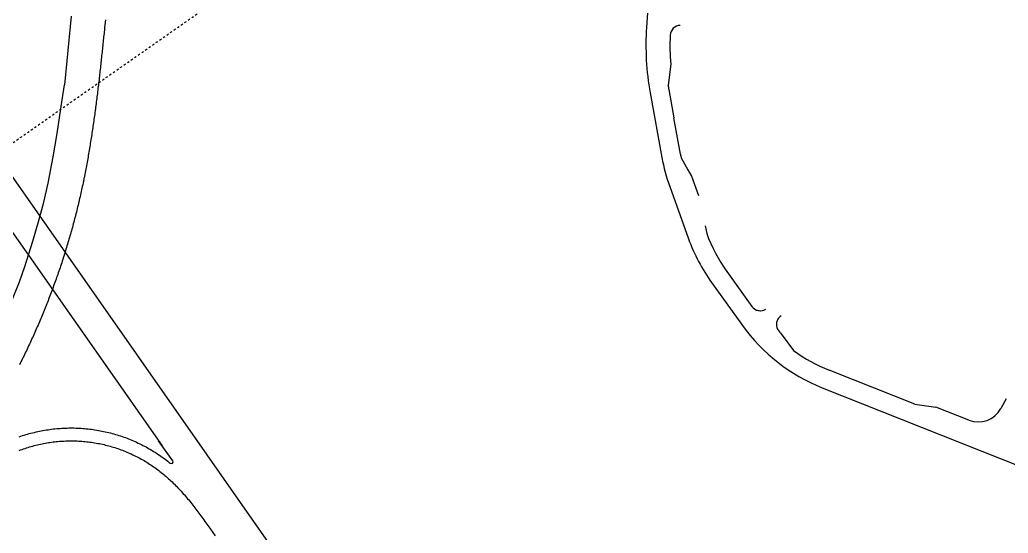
# Model space of a CAD drawing. Header units: millimetres. Extents: x 152904052 to 153933663, y 538271515 to 539240469.
# Drawn here: x 153563847 to 153569604, y 539071962 to 539074954 of the extents above; entities that cross this region are included whole.
import ezdxf

# ---------------------------------------------------------------- set-up
doc = ezdxf.new("R2010")
doc.units = ezdxf.units.MM
doc.linetypes.add('HIDDEN', pattern=[5.08, 2.54, -2.54])
doc.layers.add('BORD', color=7, linetype='Continuous')

msp = doc.modelspace()

# ---------------------------------------------------------------- linework, layer by layer
at = {"layer": 'BORD', "color": 8, "linetype": 'HIDDEN', "ltscale": 5}
msp.add_line((153522215.5, 539045114.7), (153645088.3, 539131151.2), dxfattribs=at)
at = {"layer": 'BORD', "color": 137}
for p, q in [((153569471.3, 539065945.3), (153563054.4, 539075109.5)), ((153567694.8, 539074171.1), (153567656.5, 539074382.6)), ((153569060.3, 539072713.4), (153569182.9, 539072697))]:
    msp.add_line(p, q, dxfattribs=at)
at = {"layer": 'BORD', "color": 137, "ltscale": 10}
msp.add_line((153564146.5, 539074974.4), (153564107.3, 539074575.3), dxfattribs=at)
at = {"layer": 'BORD', "color": 137, "ltscale": 10, "flags": 128}
for points in [[(153567542.4, 539075567.7), (153567497.2, 539074909.4)], [(153564345.5, 539074953.7), (153564340.7, 539074908.2), (153564340.3, 539074904), (153564339.3, 539074894), (153564338.2, 539074884.1), (153564337.2, 539074874.1), (153564336.1, 539074864.2), (153564335.1, 539074854.2), (153564334.1, 539074844.2), (153564333, 539074834.3), (153564332, 539074824.3), (153564330.9, 539074814.3), (153564329.9, 539074804.4), (153564328.8, 539074794.4), (153564327.8, 539074784.4), (153564326.7, 539074774.5), (153564325.7, 539074764.5), (153564324.6, 539074754.5), (153564323.5, 539074744.5), (153564322.4, 539074734.5), (153564321.4, 539074724.5), (153564320.3, 539074714.6), (153564319.2, 539074704.6), (153564318.1, 539074694.6), (153564317, 539074684.6), (153564315.9, 539074674.6), (153564314.8, 539074664.6), (153564313.7, 539074654.6), (153564312.5, 539074644.6), (153564311.4, 539074634.6), (153564310.3, 539074624.6), (153564309.1, 539074614.6), (153564308, 539074604.6), (153564306.8, 539074594.5), (153564305.6, 539074584.5), (153564304.4, 539074574.5), (153564303.3, 539074564.5), (153564302.1, 539074554.5), (153564300.8, 539074544.5), (153564299.6, 539074534.5), (153564298.4, 539074524.4), (153564297.2, 539074514.4), (153564295.9, 539074504.4), (153564294.7, 539074494.4), (153564293.4, 539074484.3), (153564292.1, 539074474.3), (153564290.8, 539074464.3), (153564289.5, 539074454.3), (153564288.2, 539074444.2), (153564286.9, 539074434.2), (153564285.6, 539074424.2), (153564284.2, 539074414.1), (153564282.9, 539074404.1), (153564281.5, 539074394.1), (153564280.1, 539074384), (153564278.8, 539074374.5), (153564278.7, 539074374), (153564277.3, 539074364), (153564275.9, 539074353.9), (153564274.4, 539074343.9), (153564273, 539074333.9), (153564271.5, 539074323.8), (153564270, 539074313.8), (153564268.5, 539074303.7), (153564267, 539074293.7), (153564265.4, 539074283.7), (153564263.9, 539074273.6), (153564262.3, 539074263.6), (153564260.7, 539074253.6), (153564259.1, 539074243.5), (153564257.5, 539074233.5), (153564255.9, 539074223.4), (153564254.2, 539074213.4), (153564252.6, 539074203.4), (153564250.9, 539074193.3), (153564250, 539074188.3), (153564249.2, 539074183.3), (153564247.5, 539074173.3), (153564245.7, 539074163.2), (153564244, 539074153.2), (153564242.2, 539074143.2), (153564240.4, 539074133.1), (153564238.5, 539074123.1), (153564236.7, 539074113.1), (153564234.8, 539074103), (153564233, 539074093), (153564231.1, 539074083), (153564229.1, 539074073), (153564227.2, 539074062.9), (153564225.2, 539074052.9), (153564223.2, 539074042.9), (153564221.2, 539074032.9), (153564220.4, 539074028.9), (153564219.2, 539074022.9), (153564217.1, 539074012.8), (153564215.1, 539074002.8), (153564213, 539073992.8), (153564210.8, 539073982.8), (153564208.7, 539073972.8), (153564206.5, 539073962.8), (153564204.7, 539073954.7), (153564204.3, 539073952.8), (153564202.1, 539073942.8), (153564199.8, 539073932.8), (153564197.6, 539073922.8), (153564195.3, 539073912.9), (153564193, 539073902.9), (153564191.8, 539073897.9), (153564190.6, 539073892.9), (153564188.3, 539073883), (153564185.9, 539073873), (153564183.5, 539073863.1), (153564181, 539073853.1), (153564178.6, 539073843.2), (153564176.1, 539073833.2), (153564173.6, 539073823.3), (153564171, 539073813.4), (153564168.5, 539073803.5), (153564165.9, 539073793.6), (153564163.3, 539073783.7), (153564160.7, 539073773.8), (153564158, 539073763.9), (153564155.4, 539073754), (153564152.7, 539073744.1), (153564150, 539073734.3), (153564147.2, 539073724.4), (153564144.5, 539073714.5), (153564141.7, 539073704.7), (153564138.9, 539073694.8), (153564136, 539073685), (153564133.2, 539073675.2), (153564130.3, 539073665.3), (153564127.4, 539073655.5), (153564124.4, 539073645.7), (153564121.5, 539073635.9), (153564118.5, 539073626.1), (153564115.5, 539073616.3), (153564112.5, 539073606.6), (153564109.5, 539073596.8), (153564106.4, 539073587), (153564103.3, 539073577.2), (153564100.2, 539073567.5), (153564097, 539073557.7), (153564093.9, 539073548), (153564090.7, 539073538.3), (153564087.5, 539073528.6), (153564084.3, 539073518.8), (153564081, 539073509.1), (153564077.7, 539073499.4), (153564074.4, 539073489.7), (153564071.1, 539073480.1), (153564067.8, 539073470.4), (153564064.4, 539073460.7), (153564061, 539073451.1), (153564057.6, 539073441.4), (153564054.1, 539073431.8), (153564050.7, 539073422.1), (153564047.2, 539073412.5), (153564043.7, 539073402.9), (153564040.2, 539073393.3), (153564036.8, 539073384.2), (153564036.6, 539073383.7), (153564033, 539073374.1), (153564029.4, 539073364.5), (153564025.8, 539073354.9), (153564022.2, 539073345.3), (153564018.5, 539073335.8), (153564014.8, 539073326.2), (153564011.1, 539073316.7), (153564007.4, 539073307.2), (153564003.6, 539073297.6), (153563999.8, 539073288.1), (153563996, 539073278.6), (153563992.2, 539073269.1), (153563988.3, 539073259.6), (153563984.5, 539073250.2), (153563980.6, 539073240.7), (153563976.7, 539073231.2), (153563972.7, 539073221.8), (153563968.8, 539073212.3), (153563964.8, 539073202.9), (153563960.8, 539073193.5), (153563956.7, 539073184.1), (153563952.7, 539073174.7), (153563948.6, 539073165.3), (153563944.5, 539073155.9), (153563940.4, 539073146.5), (153563936.3, 539073137.2), (153563932.1, 539073127.8), (153563927.9, 539073118.5), (153563923.7, 539073109.1), (153563919.5, 539073099.8), (153563915.2, 539073090.5), (153563911, 539073081.2), (153563906.7, 539073071.9), (153563902.3, 539073062.6), (153563898, 539073053.3), (153563893.6, 539073044.1), (153563889.3, 539073034.8), (153563884.9, 539073025.6), (153563880.4, 539073016.4), (153563876, 539073007.1), (153563871.5, 539072997.9), (153563867, 539072988.7), (153563862.5, 539072979.5), (153563858, 539072970.4), (153563853.4, 539072961.2), (153563848.8, 539072952), (153563844.2, 539072942.9)], [(153567637.8, 539074694.6), (153567622.2, 539074573.1)], [(153563549, 539072809), (153563603.8, 539072901.7), (153563632, 539072954.7), (153563723.6, 539073140.3), (153563763.1, 539073227.4), (153563811.9, 539073345.3), (153563844.6, 539073427.7), (153563875.1, 539073516.3), (153563921.8, 539073663.2), (153563957.2, 539073783.2), (153563985.7, 539073890.1), (153564012.2, 539074002), (153564041.9, 539074154.4), (153564065, 539074291.5), (153564094.3, 539074488.1), (153564107.3, 539074575.3)], [(153567626.6, 539074547.3), (153567656.5, 539074382.6)], [(153567518.4, 539074527.7), (153567586.5, 539074151.5)], [(153567738, 539074079.9), (153567759.7, 539074041.6)], [(153567759.6, 539074041.8), (153567799.8, 539073930.3)], [(153563621.3, 539073969.9), (153563897.8, 539073581.7)], [(153567631.9, 539073982.8), (153567742, 539073677.4)], [(153567837.9, 539073753), (153567847.5, 539073709.1)], [(153567965.7, 539073486.2), (153568111.2, 539073283.4)], [(153567876.3, 539073422.1), (153568055.5, 539073172.5)], [(153568282.2, 539073124.6), (153568353.9, 539073025.9)], [(153568703.2, 539072855.2), (153568560.5, 539072911.9)], [(153568519.9, 539072809.7), (153570257, 539072119.8)], [(153569060.3, 539072713.4), (153568703.2, 539072855.2)], [(153569374.1, 539072621), (153569182.9, 539072697)], [(153569592, 539072745.5), (153569561.3, 539072688.9)], [(153563842.1, 539072443.5), (153563850.8, 539072446.9), (153563859.6, 539072450.1), (153563868.4, 539072453.2), (153563877.2, 539072456.3), (153563886, 539072459.2), (153563894.9, 539072462), (153563903.9, 539072464.8), (153563912.8, 539072467.4), (153563921.8, 539072469.9), (153563930.8, 539072472.4), (153563939.8, 539072474.7), (153563948.9, 539072476.9), (153563958, 539072479.1), (153563967.1, 539072481.1), (153563976.2, 539072483), (153563985.4, 539072484.8), (153563994.6, 539072486.6), (153564003.7, 539072488.2), (153564013, 539072489.7), (153564022.2, 539072491.1), (153564031.4, 539072492.5), (153564040.7, 539072493.7), (153564049.9, 539072494.8), (153564059.2, 539072495.8), (153564068.5, 539072496.7), (153564077.8, 539072497.5), (153564087.1, 539072498.2), (153564096.4, 539072498.8), (153564105.7, 539072499.3), (153564115.1, 539072499.7), (153564124.4, 539072500), (153564133.7, 539072500.2), (153564143.1, 539072500.2), (153564152.4, 539072500.2), (153564161.7, 539072500.1), (153564171.1, 539072499.8), (153564180.4, 539072499.5), (153564189.7, 539072499.1), (153564199, 539072498.5), (153564208.3, 539072497.9), (153564217.6, 539072497.1), (153564226.9, 539072496.3), (153564236.2, 539072495.3), (153564245.5, 539072494.3), (153564254.8, 539072493.1), (153564264, 539072491.8), (153564273.2, 539072490.5), (153564282.5, 539072489), (153564291.7, 539072487.4), (153564300.8, 539072485.7), (153564310, 539072484), (153564319.1, 539072482.1), (153564328.3, 539072480.1), (153564337.4, 539072478), (153564346.4, 539072475.8), (153564355.5, 539072473.5), (153564364.5, 539072471.2), (153564373.5, 539072468.7), (153564382.5, 539072466.1), (153564391.4, 539072463.4), (153564400.3, 539072460.6), (153564409.2, 539072457.7), (153564418, 539072454.8), (153564426.8, 539072451.7), (153564435.6, 539072448.5), (153564444.4, 539072445.2), (153564453.1, 539072441.9), (153564461.7, 539072438.4), (153564470.4, 539072434.8), (153564478.9, 539072431.2), (153564487.5, 539072427.4), (153564496, 539072423.6), (153564504.5, 539072419.6), (153564512.9, 539072415.6), (153564521.2, 539072411.5), (153564529.6, 539072407.3), (153564537.8, 539072402.9), (153564546.1, 539072398.5), (153564554.2, 539072394), (153564562.4, 539072389.4), (153564570.5, 539072384.8), (153564578.5, 539072380), (153564586.4, 539072375.1), (153564594.4, 539072370.2), (153564602.2, 539072365.2), (153564610, 539072360.1), (153564617.8, 539072354.8), (153564625.5, 539072349.6), (153564633.1, 539072344.2), (153564640.7, 539072338.7), (153564648.2, 539072333.2), (153564655.6, 539072327.5), (153564663, 539072321.8), (153564670.3, 539072316), (153564677.6, 539072310.2), (153564684.8, 539072304.2), (153564691.9, 539072298.2), (153564698.9, 539072292.1), (153564705.9, 539072285.9), (153564710.5, 539072281.7), (153564712.9, 539072279.7), (153564719.8, 539072273.4), (153564726.7, 539072267), (153564733.5, 539072260.6), (153564740.3, 539072254.1), (153564747, 539072247.5), (153564753.7, 539072240.8), (153564760.4, 539072234.1), (153564766.9, 539072227.3), (153564773.5, 539072220.4), (153564779.9, 539072213.4), (153564786.4, 539072206.4), (153564792.8, 539072199.3), (153564799.1, 539072192.2), (153564805.4, 539072185), (153564811.7, 539072177.7), (153564817.9, 539072170.4), (153564824.1, 539072163), (153564830.3, 539072155.6), (153564836.4, 539072148.1), (153564842.5, 539072140.6), (153564848.5, 539072133), (153564854.6, 539072125.4), (153564860.6, 539072117.7), (153564866.5, 539072110), (153564872.5, 539072102.3), (153564878.4, 539072094.5), (153564884.3, 539072086.7), (153564890.2, 539072078.9), (153564896.1, 539072071), (153564901.9, 539072063.1), (153564907.8, 539072055.1), (153564913.6, 539072047.2), (153564919.4, 539072039.2), (153564925.3, 539072031.2), (153564931.1, 539072023.1), (153564936.9, 539072015.1), (153564942.7, 539072007), (153564948.6, 539071998.9), (153564954.4, 539071990.8), (153564958.3, 539071985.4), (153564985, 539071947.3)], [(153564737.5, 539072383.4), (153564655.5, 539072500.1)]]:
    msp.add_lwpolyline(points, dxfattribs=at)
for points in [[(153567497.2, 539074909.4, 0.061995), (153567518.4, 539074527.7)], [(153567693.2, 539074921.2, 0.394038), (153567634.9, 539074863.8)], [(153567634.9, 539074863.8, 0.0301), (153567637.8, 539074694.5)], [(153567622.2, 539074573.1, 0.004554), (153567626.6, 539074547.3)], [(153567586.5, 539074151.5, 0.041764), (153567631.9, 539073982.8)], [(153567694.8, 539074171.1, 0.006187), (153567699.2, 539074148.3), (153567738, 539074079.9)], [(153567742, 539073677.4, 0.069196), (153567876.3, 539073422.1)], [(153567847.5, 539073709.1, 0.067589), (153567965.7, 539073486.2)], [(153568111.2, 539073283.4, 0.341999), (153568181.7, 539073262.5)], [(153568111.3, 539073283.3, 0.393165), (153568191.4, 539073267.1)], [(153568282.1, 539073228.9, 0.116528), (153568262.5, 539073209.4)], [(153568055.5, 539073172.5, 0.143548), (153568519.9, 539072809.7)], [(153568262.5, 539073209.4, 0.354191), (153568271.9, 539073134.5)], [(153568270.6, 539073135.8, 0.004442), (153568282.2, 539073124.6)], [(153568353.9, 539073025.9, 0.063158), (153568560.5, 539072911.9)], [(153569374.1, 539072621, 0.379734), (153569561.3, 539072688.9)], [(153564723, 539072369.9, 0.871158), (153564737.5, 539072383.4)]]:
    msp.add_lwpolyline(points, format="xyb", dxfattribs=at)
at = {"layer": 'BORD', "color": 137, "ltscale": 10}
for points in [[(153563897.8, 539073581.7), (153564675, 539072471.7)], [(153563843.6, 539072524), (153563853.2, 539072527.3), (153563862.9, 539072530.5), (153563872.6, 539072533.6), (153563882.3, 539072536.6), (153563892, 539072539.5), (153563901.8, 539072542.2), (153563911.6, 539072544.9), (153563921.5, 539072547.4), (153563931.4, 539072549.8), (153563941.3, 539072552.2), (153563951.2, 539072554.4), (153563961.1, 539072556.5), (153563971.1, 539072558.5), (153563981.1, 539072560.4), (153563991.1, 539072562.1), (153564001.1, 539072563.8), (153564011.2, 539072565.3), (153564021.2, 539072566.8), (153564031.3, 539072568.1), (153564041.4, 539072569.3), (153564051.5, 539072570.4), (153564061.6, 539072571.4), (153564071.8, 539072572.3), (153564081.9, 539072573), (153564092.1, 539072573.7), (153564102.2, 539072574.2), (153564112.4, 539072574.6), (153564122.5, 539072574.9), (153564132.7, 539072575.1), (153564142.9, 539072575.2), (153564153, 539072575.2), (153564163.2, 539072575.1), (153564173.4, 539072574.8), (153564183.5, 539072574.4), (153564193.7, 539072574), (153564203.8, 539072573.4), (153564214, 539072572.7), (153564224.1, 539072571.8), (153564234.2, 539072570.9), (153564244.3, 539072569.9), (153564254.4, 539072568.7), (153564264.5, 539072567.5), (153564274.6, 539072566.1), (153564284.6, 539072564.6), (153564294.7, 539072563), (153564304.7, 539072561.3), (153564314.7, 539072559.4), (153564324.7, 539072557.5), (153564334.6, 539072555.5), (153564344.6, 539072553.3), (153564354.5, 539072551), (153564364.4, 539072548.7), (153564374.2, 539072546.2), (153564384.1, 539072543.6), (153564393.9, 539072540.9), (153564403.6, 539072538), (153564413.4, 539072535.1), (153564423.1, 539072532.1), (153564432.7, 539072529), (153564442.4, 539072525.7), (153564452, 539072522.4), (153564461.5, 539072518.9), (153564471.1, 539072515.3), (153564480.5, 539072511.7), (153564490, 539072507.9), (153564499.4, 539072504), (153564508.7, 539072500), (153564518, 539072495.9), (153564527.3, 539072491.7), (153564536.5, 539072487.4), (153564545.7, 539072483), (153564554.8, 539072478.5), (153564563.9, 539072474), (153564572.9, 539072469.3), (153564581.8, 539072464.5), (153564590.8, 539072459.6), (153564599.6, 539072454.6), (153564608.4, 539072449.5), (153564617.1, 539072444.3), (153564625.8, 539072439), (153564634.4, 539072433.6), (153564643, 539072428.1), (153564651.5, 539072422.5), (153564660, 539072416.9), (153564668.3, 539072411.1), (153564676.6, 539072405.2), (153564684.9, 539072399.3), (153564693.1, 539072393.3), (153564701.2, 539072387.1), (153564709.2, 539072380.9), (153564717.2, 539072374.6), (153564723, 539072369.9)]]:
    msp.add_lwpolyline(points, dxfattribs=at)

doc.saveas('drawing.dxf')
